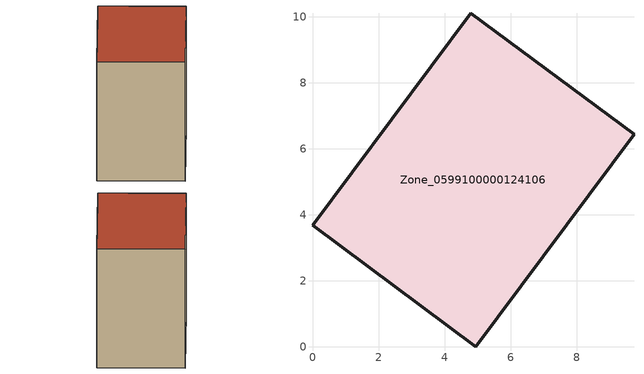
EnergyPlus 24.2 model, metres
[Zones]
Zone_0599100000124106
 floor ground (C_G): 9.74,6.43 4.95,0 0,3.68 4.79,10.11 z1.46
 wall outside (C_F): 4.95,0 9.74,6.43 4.79,10.11 0,3.68 4.95,0 z1.46:10.97
 roof outside (C_R): 4.79,10.11 0,3.68 4.95,0 9.74,6.43 z10.97
[BUILDING]
Pand.0599100000124106: North Axis=0; Terrain=City; Loads Convergence Tolerance Value=0.04; Temperature Convergence Tolerance Value=0.4; Solar Distribution=FullExterior; Maximum Number of Warmup Days=25; Minimum Number of Warmup Days=1
[Site:Location]
Rotterdam.The.Hague.AP_ZH_NLD Design_Conditions: Latitude=51.96; Longitude=4.45; Time Zone=1; Elevation=-4.5
[SITE:GROUNDTEMPERATURE:BUILDINGSURFACE]
18, 18, 18, 18, 18, 18, 18, 18, 18, 18, 18, 18
[MATERIAL] Thermal Absorptance=0.9; Solar Absorptance=0.7; Visible Absorptance=0.7
Name | Roughness | Thickness | Conductivity | Density | Specific Heat
G.TI.1946-1964 | MediumSmooth | 0.15 | 1 | 540 | 1210
F.TI.1946-1964 | Rough | 0.3 | 0.857143 | 1920 | 840
R.TI.1946-1964 | MediumRough | 0.2 | 0.277778 | 1500 | 1000
[CONSTRUCTION]
C_G: G.TI.1946-1964
C_F: F.TI.1946-1964
C_R: R.TI.1946-1964
[ZONE]
Zone_0599100000124106: Type=1; Multiplier=1; Ceiling Height=Autocalculate; Volume=Autocalculate; Floor Area=autocalculate; Part of Total Floor Area=Yes
[ZONEINFILTRATION:DESIGNFLOWRATE]
Infil_Zone_0599100000124106: Zone or ZoneList or Space or SpaceList=Zone_0599100000124106; Schedule=AlwaysOn; Design Flow Rate Calculation Method=Flow/Area; Flow Rate per Floor Area=0.003; Constant Term Coefficient=1; Temperature Term Coefficient=0; Velocity Term Coefficient=0; Velocity Squared Term Coefficient=0
[HVACTEMPLATE:ZONE:IDEALLOADSAIRSYSTEM]
Zone_0599100000124106: Maximum Heating Supply Air Temperature=50; Minimum Cooling Supply Air Temperature=13; Maximum Heating Supply Air Humidity Ratio=0.0156; Minimum Cooling Supply Air Humidity Ratio=0.0077; Heating Limit=NoLimit; Cooling Limit=NoLimit; Dehumidification Control Type=ConstantSensibleHeatRatio; Cooling Sensible Heat Ratio=0.7; Dehumidification Setpoint=60; Humidification Control Type=None; Humidification Setpoint=30; Outdoor Air Method=None; Outdoor Air Flow Rate per Person=0.00944; Outdoor Air Flow Rate per Zone Floor Area=0; Outdoor Air Flow Rate per Zone=0; Demand Controlled Ventilation Type=None; Outdoor Air Economizer Type=NoEconomizer; Heat Recovery Type=None; Sensible Heat Recovery Effectiveness=0.7; Latent Heat Recovery Effectiveness=0.65
[ZONECONTROL:THERMOSTAT]
ThermostatControl_Zone_0599100000124106: Zone or ZoneList=Zone_0599100000124106; Control Type Schedule=DualSetpointControlType; Control 1=Thermostat_Zone_0599100000124106; Temperature Difference Between Cutout And Setpoint=0
[THERMOSTATSETPOINT:DUALSETPOINT]
Thermostat_Zone_0599100000124106: Heating Setpoint Temperature Schedule=HeatingSetpoint_Zone_0599100000124106; Cooling Setpoint Temperature Schedule=CoolingSetpoint_Zone_0599100000124106
[SCHEDULE:COMPACT]
HeatingSetpoint_Zone_0599100000124106: Through: 12/31, For: AllDays, Until: 24:00, 21
CoolingSetpoint_Zone_0599100000124106: Through: 12/31, For: AllDays, Until: 24:00, 24
DualSetpointControlType: Through: 12/31, For: AllDays, Until: 24:00, 4
AlwaysOn: Through: 12/31, For: AllDays, Until: 24:00, 1
